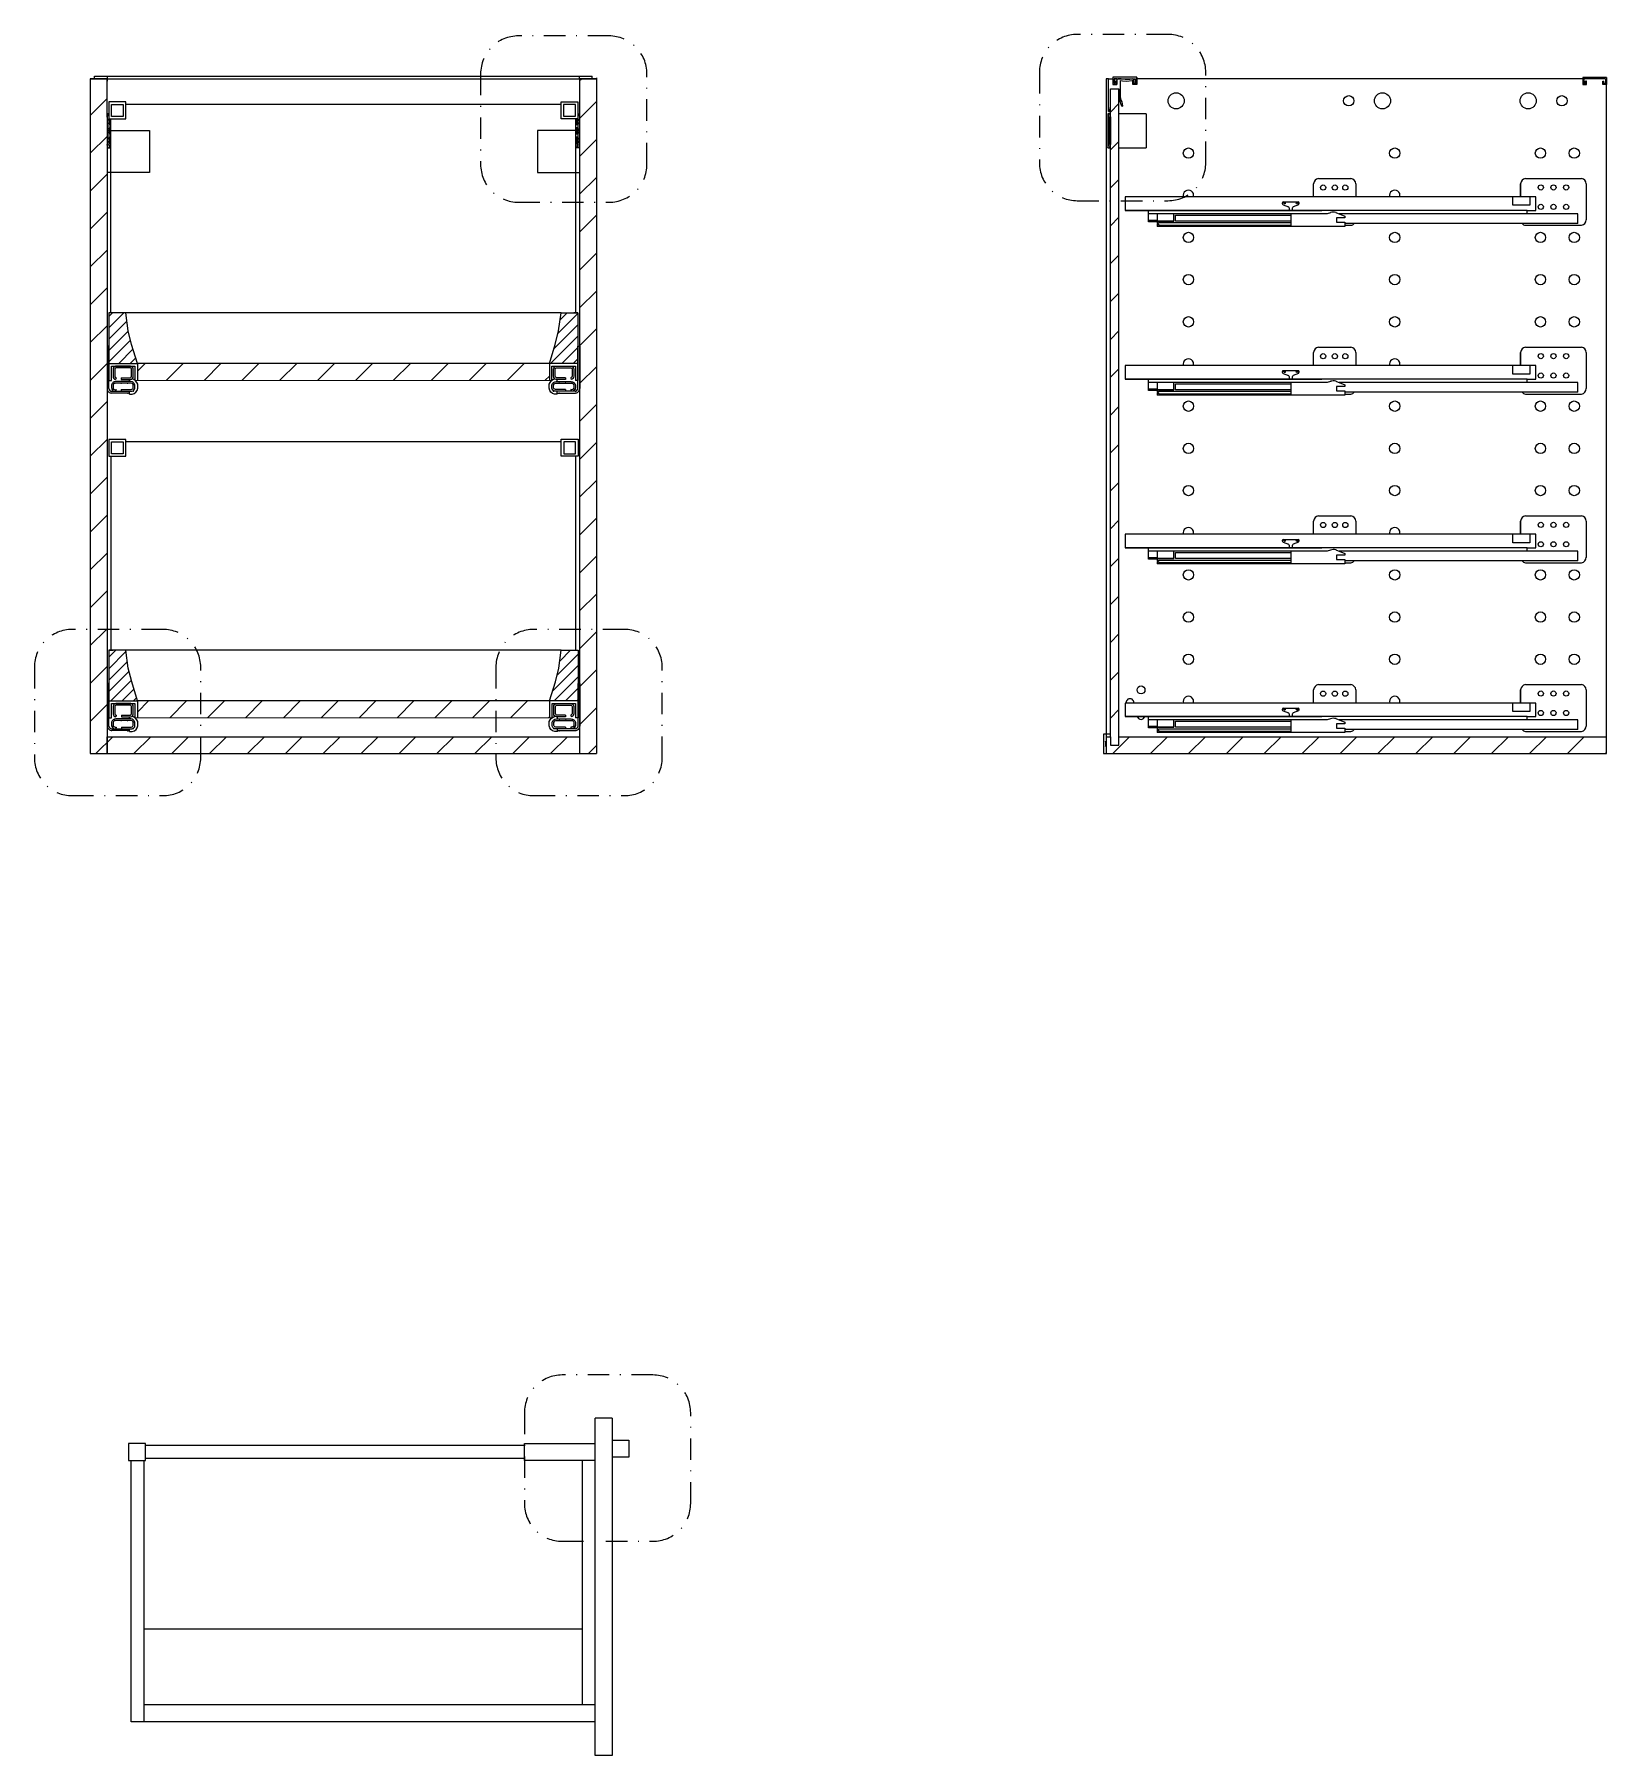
# Model space of a CAD drawing. Header units: millimetres. Extents: x 725 to 2544, y 1197 to 2001.
# Drawn here: x 984.5 to 1170.8, y 1218.7 to 1422.8 of the extents above; entities that cross this region are included whole.
import ezdxf

# ---------------------------------------------------------------- set-up
doc = ezdxf.new("R2010")
doc.units = ezdxf.units.MM
doc.linetypes.add('TRATTOPUNTO', pattern=[25.4, 12.7, -6.35, 0, -6.35])
for name, color, linetype in [('A-FURN', 1, 'Continuous'), ('A-SECT-FURN', 2, 'Continuous'), ('ARREDI', 1, 'Continuous'), ('ARREDI SEZIONATI', 2, 'Continuous'), ('TRATTEGGIO', 5, 'Continuous'), ('VITI E CERNIERE', 8, 'Continuous')]:
    doc.layers.add(name, color=color, linetype=linetype)
pattern_1 = [(45, (95.822, 150.4295), (-2.245064, 2.245064), [])]

msp = doc.modelspace()

# ---------------------------------------------------------------- hatches: boundary and pattern name
at = {"layer": 'A-SECT-FURN'}
h = msp.add_hatch(dxfattribs=at)
h.set_pattern_fill('ANSI31', color=256)
h.set_pattern_definition(pattern_1)
h.paths.add_polyline_path([(1113, 1416.34), (1112, 1416.34), (1112, 1412.99), (1112, 1412.98), (1112, 1409.71), (1112, 1403.06), (1113, 1403.06)])
h = msp.add_hatch(dxfattribs=at)
h.set_pattern_fill('ANSI31', color=256)
h.set_pattern_definition(pattern_1)
h.paths.add_polyline_path([(1112, 1339.51), (1112, 1338.51), (1113, 1338.51), (1113, 1339.51), (1113, 1403.06), (1112, 1403.06)])
h = msp.add_hatch(dxfattribs=at)
h.set_pattern_fill('ANSI31', color=256)
h.paths.add_polyline_path([(1045.51, 1383.76), (996.69, 1383.76), (996.69, 1381.76), (1045.51, 1381.78)])
h.paths.add_polyline_path([(1039.17, 1343.76), (1004.19, 1343.76), (1004.19, 1341.76), (1039.17, 1341.78)])
h.paths.add_polyline_path([(1004.19, 1343.76), (996.7, 1343.76), (996.7, 1341.76), (1004.19, 1341.76)])
h.paths.add_polyline_path([(1045.53, 1343.76), (1039.17, 1343.76), (1039.17, 1341.78), (1045.53, 1341.78)])
h = msp.add_hatch(dxfattribs=at)
h.set_pattern_fill('ANSI31', color=256)
h.set_pattern_definition(pattern_1)
h.paths.add_polyline_path([(1170.8, 1339.51), (1113, 1339.51), (1113, 1338.51), (1112, 1338.51), (1112, 1339.51), (1111.5, 1339.51), (1111.5, 1337.51), (1170.8, 1337.51)])
at = {"layer": 'ARREDI SEZIONATI'}
h = msp.add_hatch(dxfattribs=at)
h.set_pattern_fill('ANSI31', color=256)
h.paths.add_polyline_path([(993.1, 1409.71), (993.1, 1409.71), (993.1, 1410), (993.1, 1412.98), (993.1, 1417.51), (991.1, 1417.51), (991.1, 1352.24), (993.1, 1352.24)])
h = msp.add_hatch(dxfattribs=at)
h.set_pattern_fill('ANSI31', color=256)
h.paths.add_polyline_path([(1051.1, 1417.51), (1049.1, 1417.51), (1049.1, 1412.98), (1049.1, 1402.88), (1051.1, 1402.88)])
h.paths.add_polyline_path([(1051.1, 1402.88), (1049.1, 1402.88), (1049.1, 1345.83), (1049.11, 1345.83), (1049.11, 1340.78), (1049.1, 1337.51), (1051.1, 1337.51)])
h = msp.add_hatch(dxfattribs=at)
h.set_pattern_fill('ANSI31', color=256)
h.paths.add_polyline_path([(993.1, 1352.24), (991.1, 1352.24), (991.1, 1337.51), (993.1, 1337.51)])
h.paths.add_polyline_path([(1049.1, 1339.51), (1004.19, 1339.51), (1004.19, 1337.51), (1049.1, 1337.51)])
h.paths.add_polyline_path([(1004.19, 1339.51), (993.1, 1339.51), (993.1, 1337.51), (1004.19, 1337.51)])
at = {"layer": 'VITI E CERNIERE'}
h = msp.add_hatch(dxfattribs=at)
h.set_pattern_fill('ANSI31', color=256, scale=0.3)
h.paths.add_polyline_path([(995.99, 1386.02), (995.59, 1387.63), (995.3, 1389.76), (995.3, 1389.76), (993.3, 1389.76), (993.3, 1383.76), (996.69, 1383.76)])
h.paths.add_polyline_path([(1048.9, 1389.76), (1048.4, 1389.76), (1046.9, 1389.76), (1046.61, 1387.63), (1046.21, 1386.02), (1045.51, 1383.76), (1048.9, 1383.76)])
h.paths.add_polyline_path([(996.01, 1346.02), (995.6, 1347.63), (995.31, 1349.76), (993.31, 1349.76), (993.31, 1343.76), (996.7, 1343.76)])
h.paths.add_polyline_path([(1048.91, 1349.76), (1046.91, 1349.76), (1046.62, 1347.63), (1046.22, 1346.02), (1045.53, 1343.76), (1048.91, 1343.76)])

# ---------------------------------------------------------------- linework, layer by layer
at = {"layer": 'A-FURN'}
for p, q in [((1111.79, 1417.51), (1111.5, 1417.51)), ((1111.5, 1417.51), (1111.5, 1409.81)), ((1167.98, 1417.51), (1115.12, 1417.51)), ((1170.8, 1337.51), (1170.8, 1416.84)), ((1111.5, 1409.81), (1111.5, 1339.81)), ((1046.9, 1389.76), (995.3, 1389.76)), ((1046.91, 1349.76), (995.31, 1349.76))]:
    msp.add_line(p, q, dxfattribs=at)
for centre, radius in [((1119.79, 1414.9), 0.955), ((1119.79, 1414.9), 0.955), ((1140.24, 1414.9), 0.614), ((1140.24, 1414.9), 0.614), ((1144.24, 1414.9), 0.955), ((1144.24, 1414.9), 0.955), ((1161.51, 1414.9), 0.955), ((1161.51, 1414.9), 0.955), ((1165.51, 1414.9), 0.614), ((1165.51, 1414.9), 0.614), ((1121.25, 1408.7), 0.614), ((1145.7, 1408.7), 0.614), ((1162.97, 1408.7), 0.614), ((1166.97, 1408.7), 0.614), ((1121.25, 1398.7), 0.614), ((1145.7, 1398.7), 0.614), ((1162.97, 1398.7), 0.614), ((1166.97, 1398.7), 0.614), ((1121.25, 1393.7), 0.614), ((1145.7, 1393.7), 0.614), ((1162.97, 1393.7), 0.614), ((1162.97, 1393.7), 0.614), ((1166.97, 1393.7), 0.614), ((1166.97, 1393.7), 0.614), ((1121.25, 1388.7), 0.614), ((1145.7, 1388.7), 0.614), ((1162.97, 1388.7), 0.614), ((1162.97, 1388.7), 0.614), ((1166.97, 1388.7), 0.614), ((1166.97, 1388.7), 0.614), ((1121.25, 1378.7), 0.614), ((1145.7, 1378.7), 0.614), ((1162.97, 1378.7), 0.614), ((1166.97, 1378.7), 0.614), ((1121.25, 1373.7), 0.614), ((1145.7, 1373.7), 0.614), ((1162.97, 1373.7), 0.614), ((1162.97, 1373.7), 0.614), ((1166.97, 1373.7), 0.614), ((1166.97, 1373.7), 0.614), ((1121.25, 1368.7), 0.614), ((1121.25, 1368.7), 0.614), ((1145.7, 1368.7), 0.614), ((1145.7, 1368.7), 0.614), ((1162.97, 1368.7), 0.614), ((1162.97, 1368.7), 0.614), ((1166.97, 1368.7), 0.614), ((1166.97, 1368.7), 0.614), ((1121.25, 1358.7), 0.614), ((1145.7, 1358.7), 0.614), ((1162.97, 1358.7), 0.614), ((1162.97, 1358.7), 0.614), ((1166.97, 1358.7), 0.614), ((1166.97, 1358.7), 0.614), ((1121.25, 1353.7), 0.614), ((1145.7, 1353.7), 0.614), ((1162.97, 1353.7), 0.614), ((1162.97, 1353.7), 0.614), ((1166.97, 1353.7), 0.614), ((1166.97, 1353.7), 0.614), ((1121.25, 1348.7), 0.614), ((1145.7, 1348.7), 0.614), ((1162.97, 1348.7), 0.614), ((1162.97, 1348.7), 0.614), ((1166.97, 1348.7), 0.614), ((1166.97, 1348.7), 0.614), ((1115.63, 1345.06), 0.469)]:
    msp.add_circle(centre, radius, dxfattribs=at)
for centre, radius, start, end in [((1121.25, 1403.7), 0.614, 342.6442, 197.3558), ((1145.7, 1403.7), 0.614, 342.6442, 197.3558), ((1121.25, 1383.7), 0.614, 342.6442, 197.3558), ((1145.7, 1383.7), 0.614, 342.6442, 197.3558), ((1121.25, 1363.7), 0.614, 342.6442, 197.3558), ((1145.7, 1363.7), 0.614, 342.6442, 197.3558), ((1114.32, 1343.55), 0.469, 355.6183, 184.3817), ((1121.25, 1343.7), 0.614, 342.6442, 197.3558), ((1145.7, 1343.7), 0.614, 342.6442, 197.3558), ((1115.63, 1342.04), 0.469, 195.4149, 344.5851)]:
    msp.add_arc(centre, radius, start, end, dxfattribs=at)
at = {"layer": 'A-SECT-FURN'}
for p, q in [((1112, 1339.51), (1112, 1416.34)), ((1113, 1339.51), (1113, 1416.34)), ((1111.5, 1339.51), (1112, 1339.51)), ((1112, 1339.51), (1112, 1338.51)), ((1112, 1338.51), (1113, 1338.51)), ((1113, 1339.51), (1170.8, 1339.51)), ((1113, 1338.51), (1113, 1339.51)), ((1111.5, 1337.51), (1169.5, 1337.51)), ((1111.5, 1337.51), (1170.8, 1337.51))]:
    msp.add_line(p, q, dxfattribs=at)
at = {"layer": 'ARREDI'}
for p, q in [((991.1, 1417.51), (993.1, 1417.51)), ((993.1, 1417.51), (1049.1, 1417.51)), ((1051.1, 1417.51), (1049.1, 1417.51)), ((995.31, 1414.51), (1046.9, 1414.51)), ((995.31, 1374.51), (1046.91, 1374.51)), ((1052.94, 1258.73), (1050.94, 1258.73)), ((1050.94, 1238.73), (1050.94, 1258.73)), ((1052.94, 1258.73), (1050.94, 1258.73)), ((1052.94, 1258.73), (1052.94, 1238.73)), ((997.64, 1255.73), (995.64, 1255.73)), ((995.64, 1255.73), (995.64, 1253.73)), ((995.64, 1255.73), (995.64, 1253.73)), ((997.64, 1253.73), (997.64, 1255.73)), ((1042.55, 1255.48), (997.64, 1255.48)), ((1042.55, 1253.73), (1042.55, 1255.73)), ((1042.55, 1255.73), (1050.94, 1255.73)), ((1052.94, 1256.11), (1054.94, 1256.11)), ((1054.94, 1256.11), (1054.94, 1254.11)), ((995.64, 1253.73), (997.44, 1253.73)), ((995.94, 1222.73), (995.94, 1253.73)), ((997.44, 1253.73), (997.64, 1253.73)), ((997.44, 1253.73), (997.44, 1222.73)), ((997.64, 1253.98), (1042.55, 1253.98)), ((1050.94, 1253.73), (1042.55, 1253.73)), ((1049.44, 1224.73), (1049.44, 1253.73)), ((1050.94, 1239.03), (1050.94, 1253.43)), ((1054.94, 1254.11), (1052.94, 1254.11)), ((1050.94, 1218.73), (1050.94, 1238.73)), ((1052.94, 1238.73), (1052.94, 1218.73)), ((1049.44, 1233.73), (997.44, 1233.73)), ((1050.94, 1219.03), (1050.94, 1233.43)), ((1050.94, 1224.73), (997.44, 1224.73)), ((1050.94, 1222.73), (995.94, 1222.73)), ((1052.94, 1218.73), (1050.94, 1218.73)), ((1052.94, 1218.73), (1050.94, 1218.73)), ((1052.94, 1218.73), (1050.94, 1218.73))]:
    msp.add_line(p, q, dxfattribs=at)
at = {"layer": 'ARREDI SEZIONATI'}
for p, q in [((991.1, 1417.51), (991.1, 1337.51)), ((993.1, 1412.98), (993.1, 1417.51)), ((993.1, 1417.51), (993.1, 1417.21)), ((993.1, 1416.84), (993.1, 1417.51)), ((993.1, 1412.98), (993.1, 1417.51)), ((1049.1, 1417.51), (1049.1, 1412.98)), ((1051.1, 1417.51), (1051.1, 1337.51)), ((993.1, 1412.98), (993.1, 1337.51)), ((993.55, 1389.76), (993.55, 1412.76)), ((1048.65, 1389.76), (1048.65, 1412.77)), ((1049.1, 1412.98), (1049.1, 1337.51)), ((1045.51, 1383.76), (996.69, 1383.76)), ((996.39, 1381.76), (1045.81, 1381.78)), ((993.56, 1349.76), (993.56, 1372.76)), ((1048.66, 1349.76), (1048.66, 1372.77)), ((1045.53, 1343.76), (996.7, 1343.76)), ((996.4, 1341.76), (1045.83, 1341.78)), ((993.1, 1337.51), (993.1, 1339.51)), ((993.1, 1339.51), (1049.1, 1339.51)), ((991.1, 1337.51), (1051.1, 1337.51))]:
    msp.add_line(p, q, dxfattribs=at)
at = {"layer": 'TRATTEGGIO', "linetype": 'TRATTOPUNTO', "ltscale": 0.2}
for points in [[(1041.84, 1402.88), (1052.59, 1402.88, 0.414214), (1057.07, 1407.36), (1057.07, 1418.11, 0.414214), (1052.59, 1422.59), (1041.84, 1422.59, 0.414214), (1037.36, 1418.11), (1037.36, 1407.36, 0.414214)], [(1108.07, 1403.06), (1118.82, 1403.06, 0.414214), (1123.3, 1407.54), (1123.3, 1418.29, 0.414214), (1118.82, 1422.77), (1108.07, 1422.77, 0.414214), (1103.59, 1418.29), (1103.59, 1407.54, 0.414214)], [(988.96, 1332.53), (999.71, 1332.53, 0.414214), (1004.19, 1337.01), (1004.19, 1347.76, 0.414214), (999.71, 1352.24), (988.96, 1352.24, 0.414214), (984.48, 1347.76), (984.48, 1337.01, 0.414214)], [(1043.65, 1332.53), (1054.4, 1332.53, 0.414214), (1058.88, 1337.01), (1058.88, 1347.76, 0.414214), (1054.4, 1352.24), (1043.65, 1352.24, 0.414214), (1039.17, 1347.76), (1039.17, 1337.01, 0.414214)], [(1047.03, 1244.14), (1057.78, 1244.14, 0.414214), (1062.26, 1248.62), (1062.26, 1259.37, 0.414214), (1057.78, 1263.85), (1047.03, 1263.85, 0.414214), (1042.55, 1259.37), (1042.55, 1248.62, 0.414214)]]:
    msp.add_lwpolyline(points, format="xyb", close=True, dxfattribs=at)
at = {"layer": 'VITI E CERNIERE'}
for p, q in [((993.1, 1417.51), (991.1, 1417.51)), ((991.6, 1417.81), (1050.6, 1417.81)), ((991.6, 1417.51), (991.6, 1417.81)), ((993.1, 1417.81), (993.1, 1417.51)), ((1049.1, 1417.51), (1049.1, 1417.81)), ((1049.1, 1417.51), (1051.1, 1417.51)), ((1049.1, 1417.51), (1051.1, 1417.51)), ((1050.6, 1417.51), (1050.6, 1417.81)), ((1051.1, 1417.61), (1051.1, 1417.51)), ((1111.79, 1413.62), (1111.79, 1417.51)), ((1111.79, 1417.51), (1112.3, 1417.51)), ((1112, 1414.23), (1112, 1416.34)), ((1112, 1416.34), (1113, 1416.34)), ((1112.3, 1417.71), (1112.3, 1416.84)), ((1112.3, 1417.71), (1112.3, 1416.84)), ((1115.12, 1417.71), (1112.3, 1417.71)), ((1112.3, 1417.65), (1112.3, 1416.84)), ((1112.3, 1416.84), (1112.75, 1416.84)), ((1112.3, 1416.84), (1112.75, 1416.84)), ((1112.3, 1416.84), (1112.75, 1416.84)), ((1112.43, 1417.51), (1114.99, 1417.51)), ((1112.75, 1417.51), (1112.43, 1417.51)), ((1112.43, 1417.51), (1112.43, 1416.97)), ((1112.43, 1416.97), (1112.61, 1416.97)), ((1112.61, 1416.97), (1112.61, 1417.21)), ((1112.75, 1417.21), (1112.61, 1417.21)), ((1112.88, 1417.51), (1112.75, 1417.39)), ((1112.75, 1417.39), (1112.75, 1416.84)), ((1112.75, 1416.84), (1112.75, 1417.21)), ((1112.75, 1416.84), (1112.75, 1417.21)), ((1113.28, 1417.51), (1112.88, 1417.51)), ((1113, 1416.34), (1113, 1416.04)), ((1113, 1416.04), (1113.01, 1415.44)), ((1113.32, 1417.46), (1113.16, 1417.51)), ((1113.21, 1415.97), (1113.21, 1417.29)), ((1113.21, 1417.29), (1113.44, 1417.25)), ((1113.74, 1417.43), (1113.32, 1417.46)), ((1113.44, 1417.25), (1113.88, 1417.23)), ((1114.1, 1417.41), (1113.74, 1417.43)), ((1113.88, 1417.23), (1114.63, 1417.32)), ((1114.3, 1417.44), (1114.1, 1417.41)), ((1114.67, 1417.51), (1114.3, 1417.44)), ((1114.63, 1417.32), (1114.83, 1417.4)), ((1114.99, 1417.48), (1114.67, 1417.51)), ((1114.67, 1417.51), (1114.99, 1417.51)), ((1114.67, 1416.84), (1114.67, 1417.21)), ((1114.67, 1417.21), (1114.81, 1417.21)), ((1115.12, 1416.84), (1114.67, 1416.84)), ((1114.81, 1416.97), (1114.81, 1417.21)), ((1114.99, 1416.97), (1114.81, 1416.97)), ((1114.83, 1417.4), (1114.99, 1417.48)), ((1114.99, 1417.51), (1114.99, 1416.97)), ((1115.12, 1417.51), (1115.12, 1417.71)), ((1115.12, 1417.65), (1115.12, 1416.84)), ((1170.8, 1417.65), (1167.98, 1417.65)), ((1168.43, 1417.65), (1167.98, 1417.65)), ((1167.98, 1417.65), (1167.98, 1416.84)), ((1167.98, 1416.84), (1168.43, 1416.84)), ((1170.67, 1417.51), (1168.11, 1417.51)), ((1168.11, 1417.51), (1168.11, 1416.97)), ((1168.11, 1416.97), (1168.29, 1416.97)), ((1168.29, 1416.97), (1168.29, 1417.21)), ((1168.43, 1417.21), (1168.29, 1417.21)), ((1168.43, 1416.84), (1168.43, 1417.21)), ((1170.35, 1416.84), (1170.35, 1417.21)), ((1170.35, 1417.21), (1170.49, 1417.21)), ((1170.8, 1416.84), (1170.35, 1416.84)), ((1170.49, 1416.97), (1170.49, 1417.21)), ((1170.67, 1416.97), (1170.49, 1416.97)), ((1170.67, 1417.51), (1170.67, 1416.97)), ((1170.8, 1417.65), (1170.8, 1416.84)), ((1111.88, 1413.62), (1112, 1414.23)), ((1113.01, 1415.44), (1113.1, 1414.85)), ((1113.1, 1414.85), (1113.28, 1414.4)), ((1113.21, 1415.38), (1113.21, 1415.97)), ((1113.27, 1414.99), (1113.21, 1415.38)), ((1113.39, 1414.79), (1113.27, 1414.99)), ((1113.28, 1414.4), (1113.39, 1414.21)), ((1113.47, 1414.31), (1113.39, 1414.79)), ((1113.39, 1414.21), (1113.47, 1414.31)), ((993.3, 1413.34), (993.1, 1413.34)), ((993.2, 1413.34), (993.1, 1412.98)), ((993.1, 1413.34), (993.1, 1413.34)), ((993.1, 1412.98), (993.1, 1412.69)), ((993.3, 1412.69), (993.1, 1412.69)), ((993.3, 1412.62), (993.1, 1412.62)), ((993.1, 1412.27), (993.3, 1412.27)), ((993.3, 1412.21), (993.1, 1412.21)), ((993.1, 1412.21), (993.1, 1411.58)), ((993.3, 1412.98), (993.3, 1409.71)), ((993.3, 1412.98), (993.3, 1412.98)), ((993.3, 1412.9), (993.3, 1412.9)), ((993.36, 1412.74), (993.3, 1412.72)), ((993.36, 1412.74), (993.3, 1412.72)), ((993.3, 1412.72), (993.3, 1412.18)), ((993.3, 1412.72), (993.3, 1412.18)), ((993.3, 1412.18), (993.36, 1412.16)), ((993.3, 1412.18), (993.36, 1412.16)), ((993.36, 1412.1), (993.36, 1412.76)), ((993.5, 1412.1), (993.36, 1412.1)), ((993.5, 1412.76), (993.5, 1412.1)), ((993.55, 1412.69), (993.5, 1412.69)), ((993.55, 1412.45), (993.5, 1412.45)), ((1048.65, 1412.69), (1048.69, 1412.69)), ((1048.65, 1412.45), (1048.69, 1412.45)), ((1048.69, 1412.76), (1048.69, 1412.1)), ((1048.69, 1412.1), (1048.83, 1412.1)), ((1048.83, 1412.1), (1048.83, 1412.76)), ((1048.83, 1412.74), (1048.9, 1412.72)), ((1048.83, 1412.74), (1048.9, 1412.72)), ((1048.9, 1412.18), (1048.83, 1412.16)), ((1048.9, 1412.18), (1048.83, 1412.16)), ((1048.9, 1413.34), (1049.1, 1413.34)), ((1048.9, 1412.98), (1048.9, 1409.71)), ((1048.9, 1412.98), (1048.9, 1412.98)), ((1048.9, 1412.9), (1048.9, 1412.9)), ((1048.9, 1412.72), (1048.9, 1412.18)), ((1048.9, 1412.72), (1048.9, 1412.18)), ((1048.9, 1412.69), (1049.1, 1412.69)), ((1048.9, 1412.62), (1049.1, 1412.62)), ((1049.1, 1412.27), (1048.9, 1412.27)), ((1048.9, 1412.21), (1049.1, 1412.21)), ((1049, 1413.34), (1049.1, 1412.98)), ((1049.1, 1413.34), (1049.1, 1413.34)), ((1049.1, 1412.98), (1049.1, 1412.69)), ((1049.1, 1412.21), (1049.1, 1411.58)), ((1112, 1413.34), (1111.71, 1413.34)), ((1111.71, 1413.34), (1111.8, 1412.98)), ((1111.71, 1413.34), (1111.71, 1409.34)), ((1111.79, 1413.62), (1111.88, 1413.62)), ((1111.8, 1412.98), (1111.8, 1409.71)), ((1111.91, 1413.34), (1112, 1412.98)), ((1112, 1412.98), (1112, 1409.71)), ((1112, 1412.98), (1112, 1409.71)), ((1116.25, 1413.34), (1113, 1413.34)), ((1116.25, 1413.34), (1116.25, 1409.34)), ((993.3, 1411.58), (993.1, 1411.58)), ((993.3, 1411.52), (993.1, 1411.52)), ((993.1, 1411.39), (997.3, 1411.39)), ((993.1, 1411.39), (998.1, 1411.39)), ((993.1, 1411.17), (993.3, 1411.17)), ((993.3, 1411.11), (993.1, 1411.11)), ((993.1, 1411.11), (993.1, 1410.48)), ((993.3, 1410.48), (993.1, 1410.48)), ((993.3, 1410.41), (993.1, 1410.41)), ((993.1, 1410.06), (993.3, 1410.06)), ((993.1, 1410), (993.1, 1409.71)), ((993.3, 1410), (993.1, 1410)), ((993.36, 1411.63), (993.3, 1411.62)), ((993.36, 1411.63), (993.3, 1411.62)), ((993.3, 1411.62), (993.3, 1411.07)), ((993.3, 1411.62), (993.3, 1411.07)), ((993.3, 1411.07), (993.36, 1411.06)), ((993.3, 1411.07), (993.36, 1411.06)), ((993.36, 1410.53), (993.3, 1410.51)), ((993.36, 1410.53), (993.3, 1410.51)), ((993.3, 1410.51), (993.3, 1409.97)), ((993.3, 1410.51), (993.3, 1409.97)), ((993.3, 1409.97), (993.36, 1409.95)), ((993.3, 1409.97), (993.36, 1409.95)), ((993.36, 1411.69), (993.5, 1411.69)), ((993.36, 1411), (993.36, 1411.69)), ((993.5, 1411), (993.36, 1411)), ((993.36, 1410.59), (993.5, 1410.58)), ((993.36, 1409.89), (993.36, 1410.59)), ((993.5, 1411.69), (993.5, 1411)), ((993.5, 1410.58), (993.5, 1409.9)), ((993.55, 1410.24), (993.5, 1410.24)), ((993.55, 1410), (993.5, 1410)), ((998.1, 1411.39), (998.1, 1406.39)), ((1049.1, 1411.39), (1044.1, 1411.39)), ((1044.1, 1411.39), (1044.1, 1406.39)), ((1049.1, 1411.39), (1044.9, 1411.39)), ((1048.65, 1410.24), (1048.69, 1410.24)), ((1048.65, 1410), (1048.69, 1410)), ((1048.83, 1411.69), (1048.69, 1411.69)), ((1048.69, 1411.69), (1048.69, 1411)), ((1048.69, 1411), (1048.83, 1411)), ((1048.83, 1410.59), (1048.69, 1410.58)), ((1048.69, 1410.58), (1048.69, 1409.9)), ((1048.83, 1411), (1048.83, 1411.69)), ((1048.83, 1411.63), (1048.9, 1411.62)), ((1048.83, 1411.63), (1048.9, 1411.62)), ((1048.9, 1411.07), (1048.83, 1411.06)), ((1048.9, 1411.07), (1048.83, 1411.06)), ((1048.83, 1409.89), (1048.83, 1410.59)), ((1048.83, 1410.53), (1048.9, 1410.51)), ((1048.83, 1410.53), (1048.9, 1410.51)), ((1048.9, 1409.97), (1048.83, 1409.95)), ((1048.9, 1409.97), (1048.83, 1409.95)), ((1048.9, 1411.62), (1048.9, 1411.07)), ((1048.9, 1411.62), (1048.9, 1411.07)), ((1048.9, 1411.58), (1049.1, 1411.58)), ((1048.9, 1411.52), (1049.1, 1411.52)), ((1049.1, 1411.17), (1048.9, 1411.17)), ((1048.9, 1411.11), (1049.1, 1411.11)), ((1048.9, 1410.51), (1048.9, 1409.97)), ((1048.9, 1410.51), (1048.9, 1409.97)), ((1048.9, 1410.48), (1049.1, 1410.48)), ((1048.9, 1410.41), (1049.1, 1410.41)), ((1049.1, 1410.06), (1048.9, 1410.06)), ((1048.9, 1410), (1049.1, 1410)), ((1049.1, 1411.11), (1049.1, 1410.48)), ((1049.1, 1410), (1049.1, 1409.71)), ((993.2, 1409.34), (993.1, 1409.71)), ((993.1, 1409.34), (993.55, 1409.34)), ((993.1, 1409.34), (993.1, 1409.34)), ((993.55, 1409.79), (993.3, 1409.79)), ((993.4, 1409.34), (993.3, 1409.71)), ((993.55, 1409.57), (993.34, 1409.57)), ((993.5, 1409.9), (993.36, 1409.89)), ((1048.65, 1409.79), (1048.9, 1409.79)), ((1048.65, 1409.57), (1048.86, 1409.57)), ((1049.1, 1409.34), (1048.65, 1409.34)), ((1048.69, 1409.9), (1048.83, 1409.89)), ((1048.8, 1409.34), (1048.9, 1409.71)), ((1049, 1409.34), (1049.1, 1409.71)), ((1049.1, 1409.34), (1049.1, 1409.34)), ((1111.71, 1409.34), (1111.8, 1409.71)), ((1111.71, 1409.34), (1112, 1409.34)), ((1111.91, 1409.34), (1112, 1409.71)), ((1113, 1409.34), (1116.25, 1409.34)), ((998.1, 1406.39), (993.1, 1406.39)), ((1044.1, 1406.39), (1049.1, 1406.39)), ((1136.08, 1403.51), (1136.08, 1405.07)), ((1136.65, 1405.71), (1140.51, 1405.71)), ((1141.08, 1405.07), (1141.08, 1403.51)), ((1160.62, 1403.51), (1160.62, 1405.07)), ((1160.62, 1405.07), (1160.62, 1403.51)), ((1161.19, 1405.71), (1167.83, 1405.71)), ((1168.4, 1405.07), (1168.4, 1400.78)), ((1162.4, 1403.51), (1113.76, 1403.51)), ((1113.76, 1403.51), (1113.76, 1401.91)), ((1161.4, 1401.91), (1113.76, 1401.91)), ((1113.76, 1401.91), (1116.73, 1401.91)), ((1114.34, 1401.91), (1137.06, 1401.91)), ((1116.53, 1400.55), (1116.53, 1401.91)), ((1132.38, 1402.72), (1132.38, 1402.8)), ((1132.47, 1402.58), (1133.1, 1402.34)), ((1132.48, 1402.91), (1134.27, 1402.91)), ((1133.18, 1402.23), (1133.18, 1401.91)), ((1133.58, 1401.91), (1133.58, 1402.23)), ((1134.28, 1402.58), (1133.65, 1402.34)), ((1134.38, 1402.72), (1134.38, 1402.8)), ((1159.7, 1402.51), (1159.7, 1403.51)), ((1161.7, 1402.51), (1159.7, 1402.51)), ((1161.4, 1401.51), (1161.4, 1401.91)), ((1161.4, 1401.91), (1162.4, 1401.91)), ((1161.7, 1403.51), (1161.7, 1402.51)), ((1162.4, 1401.91), (1162.4, 1403.51)), ((1137.68, 1401.51), (1116.53, 1401.51)), ((1116.53, 1400.75), (1117.53, 1400.75)), ((1117.53, 1400.55), (1116.53, 1400.55)), ((1117.53, 1401.51), (1117.53, 1400.35)), ((1117.53, 1400.63), (1119.53, 1400.63)), ((1119.53, 1400.63), (1117.53, 1400.63)), ((1117.53, 1400.35), (1117.7, 1400.35)), ((1117.53, 1400.28), (1117.53, 1400)), ((1117.53, 1400.28), (1117.7, 1400.28)), ((1139.78, 1400), (1117.53, 1400)), ((1117.7, 1400.46), (1133.38, 1400.46)), ((1117.7, 1400.35), (1117.7, 1400.46)), ((1117.7, 1400.28), (1117.7, 1400.17)), ((1117.7, 1400.17), (1133.38, 1400.17)), ((1119.53, 1400.63), (1119.53, 1401.51)), ((1119.7, 1400.63), (1119.7, 1401.34)), ((1119.7, 1401.34), (1133.38, 1401.34)), ((1133.38, 1400.63), (1119.7, 1400.63)), ((1133.38, 1401.51), (1133.38, 1400.63)), ((1133.38, 1400.63), (1133.38, 1400)), ((1138.07, 1401.64), (1137.68, 1401.51)), ((1138.73, 1401.66), (1139.78, 1401.24)), ((1139.78, 1401.04), (1138.78, 1401.04)), ((1138.78, 1401.04), (1138.78, 1400.51)), ((1138.78, 1400.51), (1139.78, 1400.51)), ((1167.4, 1401.51), (1139.11, 1401.51)), ((1139.78, 1401.24), (1139.78, 1401.04)), ((1139.78, 1400.51), (1139.78, 1400)), ((1167.4, 1400.36), (1139.78, 1400.36)), ((1139.78, 1400.14), (1140.51, 1400.14)), ((1161.19, 1400.14), (1167.83, 1400.14)), ((1167.4, 1400.36), (1167.4, 1401.51)), ((993.3, 1389.76), (993.3, 1381.76)), ((995.3, 1389.76), (993.3, 1389.76)), ((995.59, 1387.63), (995.3, 1389.76)), ((1046.61, 1387.63), (1046.9, 1389.76)), ((1046.9, 1389.76), (1048.9, 1389.76)), ((1048.9, 1389.76), (1048.4, 1389.76)), ((1048.9, 1389.76), (1048.9, 1381.76)), ((995.99, 1386.02), (995.59, 1387.63)), ((1046.21, 1386.02), (1046.61, 1387.63)), ((993.1, 1385.83), (993.1, 1380.78)), ((993.3, 1385.83), (993.1, 1385.83)), ((993.1, 1385.83), (993.1, 1380.78)), ((993.3, 1380.78), (993.3, 1385.83)), ((996.69, 1383.76), (995.99, 1386.02)), ((1045.51, 1383.76), (1046.21, 1386.02)), ((1048.9, 1380.78), (1048.9, 1385.83)), ((1048.9, 1385.83), (1049.1, 1385.83)), ((1049.1, 1385.83), (1049.1, 1380.78)), ((1049.11, 1385.83), (1049.11, 1380.78)), ((1136.65, 1385.71), (1140.51, 1385.71)), ((1161.19, 1385.71), (1167.83, 1385.71)), ((993.3, 1383.76), (996.69, 1383.76)), ((993.3, 1383.63), (993.3, 1383.63)), ((993.6, 1381.76), (993.6, 1383.46)), ((993.6, 1383.46), (996.39, 1383.46)), ((996.39, 1383.46), (996.39, 1381.76)), ((996.69, 1383.76), (996.69, 1381.76)), ((1045.51, 1383.76), (1045.51, 1381.78)), ((1048.9, 1383.76), (1045.51, 1383.76)), ((1045.81, 1381.78), (1045.81, 1383.46)), ((1045.81, 1383.46), (1048.6, 1383.46)), ((1048.6, 1383.46), (1048.6, 1381.76)), ((1048.9, 1381.76), (1048.9, 1383.76)), ((1048.9, 1383.63), (1048.9, 1383.63)), ((1162.4, 1383.51), (1113.76, 1383.51)), ((1113.76, 1383.51), (1113.76, 1381.91)), ((1136.08, 1383.51), (1136.08, 1385.07)), ((1141.08, 1385.07), (1141.08, 1383.51)), ((1159.7, 1382.51), (1159.7, 1383.51)), ((1160.62, 1383.51), (1160.62, 1385.07)), ((1160.62, 1385.07), (1160.62, 1383.51)), ((1161.7, 1383.51), (1161.7, 1382.51)), ((1162.4, 1381.91), (1162.4, 1383.51)), ((1168.4, 1385.07), (1168.4, 1380.78)), ((993.3, 1381.76), (993.6, 1381.76)), ((993.3, 1381.76), (993.6, 1381.76)), ((994.16, 1382.06), (994.11, 1381.86)), ((994.78, 1382.06), (994.78, 1381.86)), ((995.75, 1381.63), (995.75, 1381.86)), ((1046.45, 1381.63), (1046.45, 1381.86)), ((1047.42, 1382.06), (1047.42, 1381.86)), ((1048.04, 1382.06), (1048.09, 1381.86)), ((1048.9, 1381.76), (1048.6, 1381.76)), ((1048.9, 1381.76), (1048.6, 1381.76)), ((1161.4, 1381.91), (1113.76, 1381.91)), ((1113.76, 1381.91), (1116.73, 1381.91)), ((1114.34, 1381.91), (1137.06, 1381.91)), ((1116.53, 1380.55), (1116.53, 1381.91)), ((1137.68, 1381.51), (1116.53, 1381.51)), ((1117.53, 1381.51), (1117.53, 1380.35)), ((1119.53, 1380.63), (1119.53, 1381.51)), ((1132.38, 1382.72), (1132.38, 1382.8)), ((1132.47, 1382.58), (1133.1, 1382.34)), ((1132.48, 1382.91), (1134.27, 1382.91)), ((1133.18, 1382.23), (1133.18, 1381.91)), ((1133.38, 1381.51), (1133.38, 1380.63)), ((1133.58, 1381.91), (1133.58, 1382.23)), ((1134.28, 1382.58), (1133.65, 1382.34)), ((1134.38, 1382.72), (1134.38, 1382.8)), ((1138.07, 1381.64), (1137.68, 1381.51)), ((1138.73, 1381.66), (1139.78, 1381.24)), ((1167.4, 1381.51), (1139.11, 1381.51)), ((1161.7, 1382.51), (1159.7, 1382.51)), ((1161.4, 1381.51), (1161.4, 1381.91)), ((1161.4, 1381.91), (1162.4, 1381.91)), ((1167.4, 1380.36), (1167.4, 1381.51)), ((995.75, 1380.26), (993.59, 1380.26)), ((993.65, 1380.46), (996.04, 1380.46)), ((994.16, 1380.66), (994.11, 1380.46)), ((994.78, 1380.66), (994.78, 1380.46)), ((995.75, 1380.13), (995.75, 1380.46)), ((1048.55, 1380.46), (1046.16, 1380.46)), ((1046.45, 1380.13), (1046.45, 1380.46)), ((1046.45, 1380.26), (1048.61, 1380.26)), ((1047.42, 1380.66), (1047.42, 1380.46)), ((1048.04, 1380.66), (1048.09, 1380.46)), ((1116.53, 1380.75), (1117.53, 1380.75)), ((1117.53, 1380.55), (1116.53, 1380.55)), ((1117.53, 1380.63), (1119.53, 1380.63)), ((1119.53, 1380.63), (1117.53, 1380.63)), ((1117.53, 1380.35), (1117.7, 1380.35)), ((1117.53, 1380.28), (1117.53, 1380)), ((1117.53, 1380.28), (1117.7, 1380.28)), ((1139.78, 1380), (1117.53, 1380)), ((1117.7, 1380.46), (1133.38, 1380.46)), ((1117.7, 1380.35), (1117.7, 1380.46)), ((1117.7, 1380.28), (1117.7, 1380.17)), ((1117.7, 1380.17), (1133.38, 1380.17)), ((1119.7, 1380.63), (1119.7, 1381.34)), ((1119.7, 1381.34), (1133.38, 1381.34)), ((1133.38, 1380.63), (1119.7, 1380.63)), ((1133.38, 1380.63), (1133.38, 1380)), ((1139.78, 1381.04), (1138.78, 1381.04)), ((1138.78, 1381.04), (1138.78, 1380.51)), ((1138.78, 1380.51), (1139.78, 1380.51)), ((1139.78, 1381.24), (1139.78, 1381.04)), ((1139.78, 1380.51), (1139.78, 1380)), ((1167.4, 1380.36), (1139.78, 1380.36)), ((1139.78, 1380.14), (1140.51, 1380.14)), ((1161.19, 1380.14), (1167.83, 1380.14)), ((1136.08, 1363.51), (1136.08, 1365.07)), ((1136.65, 1365.71), (1140.51, 1365.71)), ((1141.08, 1365.07), (1141.08, 1363.51)), ((1160.62, 1363.51), (1160.62, 1365.07)), ((1160.62, 1365.07), (1160.62, 1363.51)), ((1161.19, 1365.71), (1167.83, 1365.71)), ((1168.4, 1365.07), (1168.4, 1360.78)), ((1162.4, 1363.51), (1113.76, 1363.51)), ((1113.76, 1363.51), (1113.76, 1361.91)), ((1159.7, 1362.51), (1159.7, 1363.51)), ((1161.7, 1363.51), (1161.7, 1362.51)), ((1162.4, 1361.91), (1162.4, 1363.51)), ((1161.4, 1361.91), (1113.76, 1361.91)), ((1113.76, 1361.91), (1116.73, 1361.91)), ((1114.34, 1361.91), (1137.06, 1361.91)), ((1116.53, 1360.55), (1116.53, 1361.91)), ((1137.68, 1361.51), (1116.53, 1361.51)), ((1117.53, 1361.51), (1117.53, 1360.35)), ((1119.53, 1360.63), (1119.53, 1361.51)), ((1119.7, 1360.63), (1119.7, 1361.34)), ((1119.7, 1361.34), (1133.38, 1361.34)), ((1132.38, 1362.72), (1132.38, 1362.8)), ((1132.47, 1362.58), (1133.1, 1362.34)), ((1132.48, 1362.91), (1134.27, 1362.91)), ((1133.18, 1362.23), (1133.18, 1361.91)), ((1133.38, 1361.51), (1133.38, 1360.63)), ((1133.58, 1361.91), (1133.58, 1362.23)), ((1134.28, 1362.58), (1133.65, 1362.34)), ((1134.38, 1362.72), (1134.38, 1362.8)), ((1138.07, 1361.64), (1137.68, 1361.51)), ((1138.73, 1361.66), (1139.78, 1361.24)), ((1139.78, 1361.04), (1138.78, 1361.04)), ((1138.78, 1361.04), (1138.78, 1360.51)), ((1167.4, 1361.51), (1139.11, 1361.51)), ((1139.78, 1361.24), (1139.78, 1361.04)), ((1161.7, 1362.51), (1159.7, 1362.51)), ((1161.4, 1361.51), (1161.4, 1361.91)), ((1161.4, 1361.91), (1162.4, 1361.91)), ((1167.4, 1360.36), (1167.4, 1361.51)), ((1116.53, 1360.75), (1117.53, 1360.75)), ((1117.53, 1360.55), (1116.53, 1360.55)), ((1117.53, 1360.63), (1119.53, 1360.63)), ((1119.53, 1360.63), (1117.53, 1360.63)), ((1117.53, 1360.35), (1117.7, 1360.35)), ((1117.53, 1360.28), (1117.53, 1360)), ((1117.53, 1360.28), (1117.7, 1360.28)), ((1139.78, 1360), (1117.53, 1360)), ((1117.7, 1360.46), (1133.38, 1360.46)), ((1117.7, 1360.35), (1117.7, 1360.46)), ((1117.7, 1360.28), (1117.7, 1360.17)), ((1117.7, 1360.17), (1133.38, 1360.17)), ((1133.38, 1360.63), (1119.7, 1360.63)), ((1133.38, 1360.63), (1133.38, 1360)), ((1138.78, 1360.51), (1139.78, 1360.51)), ((1139.78, 1360.51), (1139.78, 1360)), ((1167.4, 1360.36), (1139.78, 1360.36)), ((1139.78, 1360.14), (1140.51, 1360.14)), ((1161.19, 1360.14), (1167.83, 1360.14)), ((1161.19, 1360.14), (1167.83, 1360.14)), ((993.31, 1349.76), (993.31, 1341.76)), ((995.31, 1349.76), (993.31, 1349.76)), ((993.31, 1349.76), (993.81, 1349.76)), ((995.6, 1347.63), (995.31, 1349.76)), ((1046.62, 1347.63), (1046.91, 1349.76)), ((1046.91, 1349.76), (1048.91, 1349.76)), ((1048.91, 1349.76), (1048.91, 1341.76)), ((996.01, 1346.02), (995.6, 1347.63)), ((1046.22, 1346.02), (1046.62, 1347.63)), ((993.11, 1345.83), (993.11, 1340.78)), ((993.31, 1345.83), (993.11, 1345.83)), ((993.31, 1340.78), (993.31, 1345.83)), ((996.7, 1343.76), (996.01, 1346.02)), ((1045.53, 1343.76), (1046.22, 1346.02)), ((1048.91, 1340.78), (1048.91, 1345.83)), ((1048.91, 1345.83), (1049.11, 1345.83)), ((1049.11, 1345.83), (1049.11, 1340.78)), ((1136.08, 1343.51), (1136.08, 1345.07)), ((1136.65, 1345.71), (1140.51, 1345.71)), ((1141.08, 1345.07), (1141.08, 1343.51)), ((1160.62, 1343.51), (1160.62, 1345.07)), ((1160.62, 1345.07), (1160.62, 1343.51)), ((1161.19, 1345.71), (1167.83, 1345.71)), ((1168.4, 1345.07), (1168.4, 1340.78)), ((993.31, 1343.76), (996.7, 1343.76)), ((993.31, 1343.63), (993.31, 1343.63)), ((993.61, 1341.76), (993.61, 1343.46)), ((993.61, 1343.46), (996.4, 1343.46)), ((996.4, 1343.46), (996.4, 1341.76)), ((996.7, 1343.76), (996.7, 1341.76)), ((1045.53, 1343.76), (1045.53, 1341.78)), ((1048.91, 1343.76), (1045.53, 1343.76)), ((1045.83, 1341.78), (1045.83, 1343.46)), ((1045.83, 1343.46), (1048.61, 1343.46)), ((1048.61, 1343.46), (1048.61, 1341.76)), ((1048.91, 1341.76), (1048.91, 1343.76)), ((1048.91, 1343.63), (1048.91, 1343.63)), ((1162.4, 1343.51), (1113.76, 1343.51)), ((1113.76, 1343.51), (1113.76, 1341.91)), ((1132.38, 1342.72), (1132.38, 1342.8)), ((1132.47, 1342.58), (1133.1, 1342.34)), ((1132.48, 1342.91), (1134.27, 1342.91)), ((1134.28, 1342.58), (1133.65, 1342.34)), ((1134.38, 1342.72), (1134.38, 1342.8)), ((1159.7, 1342.51), (1159.7, 1343.51)), ((1161.7, 1343.51), (1161.7, 1342.51)), ((1162.4, 1341.91), (1162.4, 1343.51)), ((993.31, 1341.76), (993.61, 1341.76)), ((993.31, 1341.76), (993.61, 1341.76)), ((994.17, 1342.06), (994.12, 1341.86)), ((994.17, 1340.66), (994.12, 1340.46)), ((994.8, 1342.06), (994.8, 1341.86)), ((994.8, 1340.66), (994.8, 1340.46)), ((995.76, 1341.63), (995.76, 1341.86)), ((1046.47, 1341.63), (1046.47, 1341.86)), ((1047.43, 1342.06), (1047.43, 1341.86)), ((1047.43, 1340.66), (1047.43, 1340.46)), ((1048.06, 1342.06), (1048.1, 1341.86)), ((1048.06, 1340.66), (1048.1, 1340.46)), ((1048.91, 1341.76), (1048.61, 1341.76)), ((1048.91, 1341.76), (1048.61, 1341.76)), ((1161.4, 1341.91), (1113.76, 1341.91)), ((1113.76, 1341.91), (1116.73, 1341.91)), ((1114.34, 1341.91), (1137.06, 1341.91)), ((1116.53, 1340.55), (1116.53, 1341.91)), ((1137.68, 1341.51), (1116.53, 1341.51)), ((1116.53, 1340.75), (1117.53, 1340.75)), ((1117.53, 1340.55), (1116.53, 1340.55)), ((1117.53, 1341.51), (1117.53, 1340.35)), ((1117.53, 1340.63), (1119.53, 1340.63)), ((1119.53, 1340.63), (1117.53, 1340.63)), ((1119.53, 1340.63), (1119.53, 1341.51)), ((1119.7, 1340.63), (1119.7, 1341.34)), ((1119.7, 1341.34), (1133.38, 1341.34)), ((1133.38, 1340.63), (1119.7, 1340.63)), ((1133.18, 1342.23), (1133.18, 1341.91)), ((1133.38, 1341.51), (1133.38, 1340.63)), ((1133.38, 1340.63), (1133.38, 1340)), ((1133.58, 1341.91), (1133.58, 1342.23)), ((1138.07, 1341.64), (1137.68, 1341.51)), ((1138.73, 1341.66), (1139.78, 1341.24)), ((1139.78, 1341.04), (1138.78, 1341.04)), ((1138.78, 1341.04), (1138.78, 1340.51)), ((1167.4, 1341.51), (1139.11, 1341.51)), ((1139.78, 1341.24), (1139.78, 1341.04)), ((1161.7, 1342.51), (1159.7, 1342.51)), ((1161.4, 1341.51), (1161.4, 1341.91)), ((1161.4, 1341.91), (1162.4, 1341.91)), ((1167.4, 1340.36), (1167.4, 1341.51)), ((995.76, 1340.26), (993.61, 1340.26)), ((993.67, 1340.46), (996.06, 1340.46)), ((995.76, 1340.13), (995.76, 1340.46)), ((1048.56, 1340.46), (1046.17, 1340.46)), ((1046.47, 1340.13), (1046.47, 1340.46)), ((1046.47, 1340.26), (1048.62, 1340.26)), ((1111.5, 1339.81), (1111.2, 1339.81)), ((1111.2, 1339.81), (1111.2, 1337.51)), ((1111.4, 1338.99), (1111.4, 1338.34)), ((1111.5, 1338.78), (1111.4, 1338.98)), ((1111.4, 1338.34), (1111.5, 1338.52)), ((1112, 1339.81), (1111.5, 1339.81)), ((1111.5, 1339.81), (1111.5, 1337.51)), ((1117.53, 1340.35), (1117.7, 1340.35)), ((1117.53, 1340.28), (1117.53, 1340)), ((1117.53, 1340.28), (1117.7, 1340.28)), ((1139.78, 1340), (1117.53, 1340)), ((1117.7, 1340.46), (1133.38, 1340.46)), ((1117.7, 1340.35), (1117.7, 1340.46)), ((1117.7, 1340.28), (1117.7, 1340.17)), ((1117.7, 1340.17), (1133.38, 1340.17)), ((1138.78, 1340.51), (1139.78, 1340.51)), ((1139.78, 1340.51), (1139.78, 1340)), ((1167.4, 1340.36), (1139.78, 1340.36)), ((1139.78, 1340.14), (1140.51, 1340.14)), ((1161.19, 1340.14), (1167.83, 1340.14)), ((1111.2, 1337.51), (1111.5, 1337.51)), ((1111.3, 1337.51), (1111.5, 1337.51)), ((1111.3, 1337.51), (1111.3, 1337.51))]:
    msp.add_line(p, q, dxfattribs=at)
for points in [[(993.3, 1412.76), (995.3, 1412.76), (995.3, 1414.76), (993.3, 1414.76)], [(993.31, 1412.76), (995.31, 1412.76), (995.31, 1414.76), (993.31, 1414.76)], [(993.6, 1414.46), (995, 1414.46), (995, 1413.06), (993.6, 1413.06)], [(1048.9, 1412.77), (1046.9, 1412.77), (1046.9, 1414.77), (1048.9, 1414.77)], [(1048.6, 1414.47), (1047.2, 1414.47), (1047.2, 1413.07), (1048.6, 1413.07)], [(993.31, 1372.76), (995.31, 1372.76), (995.31, 1374.76), (993.31, 1374.76)], [(993.61, 1374.46), (995.01, 1374.46), (995.01, 1373.06), (993.61, 1373.06)], [(1048.91, 1372.77), (1046.91, 1372.77), (1046.91, 1374.77), (1048.91, 1374.77)], [(1048.61, 1374.47), (1047.21, 1374.47), (1047.21, 1373.07), (1048.61, 1373.07)]]:
    msp.add_lwpolyline(points, close=True, dxfattribs=at)
for points in [[(994.78, 1381.86), (994.78, 1381.86), (995.88, 1381.86, 0.341037), (996.19, 1382.24), (996.19, 1383.08, 0.341037), (995.88, 1383.46), (994.11, 1383.46, 0.341037), (993.8, 1383.08), (993.8, 1382.24, 0.341037), (994.11, 1381.86)], [(1047.42, 1381.86), (1047.42, 1381.86), (1046.32, 1381.86, -0.341037), (1046.01, 1382.24), (1046.01, 1383.08, -0.341037), (1046.32, 1383.46), (1048.09, 1383.46, -0.341037), (1048.4, 1383.08), (1048.4, 1382.24, -0.341037), (1048.09, 1381.86)], [(994.78, 1380.46), (994.78, 1380.46), (996.04, 1380.46, 0.326316), (996.39, 1380.83), (996.39, 1381.25, 0.303885), (995.88, 1381.63), (994.11, 1381.63, 0.303885), (993.6, 1381.25), (993.6, 1380.86, 0.342616), (993.97, 1380.46)], [(994.78, 1380.66), (995.85, 1380.66, 0.281048), (996.19, 1380.83), (996.19, 1381.25, 0.332656), (995.85, 1381.43), (994.14, 1381.43, 0.332656), (993.8, 1381.25), (993.8, 1380.83, 0.414996), (994.16, 1380.66, 0.338201)], [(994.78, 1382.06), (995.85, 1382.06, 0.311697), (995.99, 1382.25), (995.99, 1383.08, 0.311697), (995.85, 1383.26), (994.14, 1383.26, 0.311697), (994, 1383.08), (994, 1382.25, 0.338201), (994.16, 1382.06, 0.338201)], [(995.75, 1380.13), (996.07, 1380.13, 0.347699), (996.72, 1380.82), (996.72, 1381.3, 0.221474), (996.05, 1381.95, 0.221474)], [(1046.45, 1380.13), (1046.13, 1380.13, -0.347699), (1045.48, 1380.82), (1045.48, 1381.31, -0.233368), (1046.15, 1381.95)], [(1047.42, 1380.46), (1047.42, 1380.46), (1046.16, 1380.46, -0.326316), (1045.81, 1380.83), (1045.81, 1381.25, -0.303885), (1046.32, 1381.63), (1048.09, 1381.63, -0.303885), (1048.6, 1381.25), (1048.6, 1380.86, -0.342616), (1048.23, 1380.46)], [(1047.42, 1380.66), (1046.35, 1380.66, -0.281048), (1046.01, 1380.83), (1046.01, 1381.25, -0.332656), (1046.35, 1381.43), (1048.06, 1381.43, -0.332656), (1048.4, 1381.25), (1048.4, 1380.83, -0.414996), (1048.04, 1380.66, -0.338201)], [(1047.42, 1382.06), (1046.35, 1382.06, -0.311697), (1046.21, 1382.25), (1046.21, 1383.08, -0.311697), (1046.35, 1383.26), (1048.06, 1383.26, -0.311697), (1048.2, 1383.08), (1048.2, 1382.25, -0.338201), (1048.04, 1382.06, -0.338201)], [(994.8, 1341.86), (994.8, 1341.86), (995.89, 1341.86, 0.341037), (996.2, 1342.24), (996.2, 1343.08, 0.341037), (995.89, 1343.46), (994.12, 1343.46, 0.341037), (993.81, 1343.08), (993.81, 1342.24, 0.341037), (994.12, 1341.86)], [(994.8, 1342.06), (995.86, 1342.06, 0.311697), (996, 1342.25), (996, 1343.08, 0.311697), (995.86, 1343.26), (994.15, 1343.26, 0.311697), (994.01, 1343.08), (994.01, 1342.25, 0.338201), (994.17, 1342.06, 0.338201)], [(1047.43, 1341.86), (1047.43, 1341.86), (1046.34, 1341.86, -0.341037), (1046.03, 1342.24), (1046.03, 1343.08, -0.341037), (1046.34, 1343.46), (1048.1, 1343.46, -0.341037), (1048.41, 1343.08), (1048.41, 1342.24, -0.341037), (1048.1, 1341.86)], [(1047.43, 1342.06), (1046.36, 1342.06, -0.311697), (1046.23, 1342.25), (1046.23, 1343.08, -0.311697), (1046.36, 1343.26), (1048.08, 1343.26, -0.311697), (1048.21, 1343.08), (1048.21, 1342.25, -0.338201), (1048.06, 1342.06, -0.338201)], [(994.8, 1340.46), (994.8, 1340.46), (996.06, 1340.46, 0.326316), (996.4, 1340.83), (996.4, 1341.25, 0.303885), (995.89, 1341.63), (994.12, 1341.63, 0.303885), (993.61, 1341.25), (993.61, 1340.86, 0.342616), (993.98, 1340.46)], [(994.8, 1340.66), (995.86, 1340.66, 0.281048), (996.2, 1340.83), (996.2, 1341.25, 0.332656), (995.86, 1341.43), (994.15, 1341.43, 0.332656), (993.81, 1341.25), (993.81, 1340.83, 0.414996), (994.17, 1340.66, 0.338201)], [(995.76, 1340.13), (996.08, 1340.13, 0.347699), (996.73, 1340.82), (996.73, 1341.3, 0.221474), (996.06, 1341.95, 0.221474)], [(1046.47, 1340.13), (1046.14, 1340.13, -0.347699), (1045.5, 1340.82), (1045.5, 1341.31, -0.233368), (1046.16, 1341.95)], [(1047.43, 1340.46), (1047.43, 1340.46), (1046.17, 1340.46, -0.326316), (1045.83, 1340.83), (1045.83, 1341.25, -0.303885), (1046.34, 1341.63), (1048.1, 1341.63, -0.303885), (1048.61, 1341.25), (1048.61, 1340.86, -0.342616), (1048.25, 1340.46)], [(1047.43, 1340.66), (1046.36, 1340.66, -0.281048), (1046.03, 1340.83), (1046.03, 1341.25, -0.332656), (1046.36, 1341.43), (1048.08, 1341.43, -0.332656), (1048.41, 1341.25), (1048.41, 1340.83, -0.414996), (1048.06, 1340.66, -0.338201)]]:
    msp.add_lwpolyline(points, format="xyb", dxfattribs=at)
for points in [[(1111.4, 1338.82), (1111.4, 1338.82), (1111.46, 1338.82), (1111.46, 1338.69)], [(1111.4, 1338.69), (1111.46, 1338.69), (1111.46, 1338.64), (1111.4, 1338.64)], [(1111.46, 1338.64), (1111.46, 1338.51), (1111.4, 1338.51), (1111.4, 1338.51)]]:
    msp.add_lwpolyline(points, dxfattribs=at)
for centre, radius in [((1137.21, 1404.62), 0.308), ((1138.6, 1404.62), 0.308), ((1139.84, 1404.62), 0.308), ((1163.01, 1404.63), 0.308), ((1164.51, 1404.63), 0.308), ((1166.01, 1404.63), 0.308), ((1132.64, 1402.76), 0.0864), ((1134.11, 1402.76), 0.0864), ((1163.01, 1402.33), 0.308), ((1164.51, 1402.33), 0.308), ((1166.01, 1402.33), 0.308), ((1162.97, 1398.7), 0.614), ((1166.97, 1398.7), 0.614), ((1137.21, 1384.62), 0.308), ((1138.6, 1384.62), 0.308), ((1139.84, 1384.62), 0.308), ((1163.01, 1384.63), 0.308), ((1164.51, 1384.63), 0.308), ((1166.01, 1384.63), 0.308), ((1132.64, 1382.76), 0.0864), ((1134.11, 1382.76), 0.0864), ((1163.01, 1382.33), 0.308), ((1164.51, 1382.33), 0.308), ((1166.01, 1382.33), 0.308), ((1162.97, 1378.7), 0.614), ((1166.97, 1378.7), 0.614), ((1137.21, 1364.62), 0.308), ((1138.6, 1364.62), 0.308), ((1139.84, 1364.62), 0.308), ((1163.01, 1364.63), 0.308), ((1164.51, 1364.63), 0.308), ((1166.01, 1364.63), 0.308), ((1132.64, 1362.76), 0.0864), ((1134.11, 1362.76), 0.0864), ((1163.01, 1362.33), 0.308), ((1164.51, 1362.33), 0.308), ((1166.01, 1362.33), 0.308), ((1137.21, 1344.62), 0.308), ((1138.6, 1344.62), 0.308), ((1139.84, 1344.62), 0.308), ((1163.01, 1344.63), 0.308), ((1164.51, 1344.63), 0.308), ((1166.01, 1344.63), 0.308), ((1132.64, 1342.76), 0.0864), ((1134.11, 1342.76), 0.0864), ((1163.01, 1342.33), 0.308), ((1164.51, 1342.33), 0.308), ((1166.01, 1342.33), 0.308)]:
    msp.add_circle(centre, radius, dxfattribs=at)
for centre, radius, start, end in [((1136.77, 1405.03), 0.69, 99.8541, 177.0588), ((1140.39, 1405.03), 0.69, 2.9412, 80.1459), ((1161.31, 1405.03), 0.69, 99.8541, 177.0588), ((1167.71, 1405.03), 0.69, 2.9412, 80.1459), ((1132.51, 1402.78), 0.133, 103.0025, 171.0095), ((1132.52, 1402.72), 0.145, 179.5495, 248.9349), ((1133.06, 1402.22), 0.12, 354.9325, 77.4453), ((1133.7, 1402.22), 0.12, 102.5547, 185.0675), ((1134.24, 1402.78), 0.133, 8.9905, 76.9975), ((1134.23, 1402.72), 0.145, 291.0651, 0.4505), ((1138.45, 1400.39), 1.31, 77.3711, 106.5092), ((1140.39, 1400.82), 0.69, 279.8541, 318.4564), ((1161.31, 1400.82), 0.69, 221.5436, 260.1459), ((1167.71, 1400.82), 0.69, 279.8541, 357.0588), ((1136.77, 1385.03), 0.69, 99.8541, 177.0588), ((1140.39, 1385.03), 0.69, 2.9412, 80.1459), ((1161.31, 1385.03), 0.69, 99.8541, 177.0588), ((1167.71, 1385.03), 0.69, 2.9412, 80.1459), ((1132.51, 1382.78), 0.133, 103.0025, 171.0095), ((1132.52, 1382.72), 0.145, 179.5495, 248.9349), ((1133.06, 1382.22), 0.12, 354.9325, 77.4453), ((1133.7, 1382.22), 0.12, 102.5547, 185.0675), ((1134.24, 1382.78), 0.133, 8.9905, 76.9975), ((1134.23, 1382.72), 0.145, 291.0651, 0.4505), ((1138.45, 1380.39), 1.31, 77.3711, 106.5092), ((993.62, 1380.78), 0.522, 180.4145, 273.2517), ((993.7, 1380.87), 0.41, 192.676, 263.1788), ((1048.5, 1380.87), 0.41, 276.8212, 347.324), ((1048.58, 1380.78), 0.522, 266.7483, 359.5855), ((1140.39, 1380.82), 0.69, 279.8541, 318.4564), ((1161.31, 1380.82), 0.69, 221.5436, 260.1459), ((1167.71, 1380.82), 0.69, 279.8541, 357.0588), ((1136.77, 1365.03), 0.69, 99.8541, 177.0588), ((1140.39, 1365.03), 0.69, 2.9412, 80.1459), ((1161.31, 1365.03), 0.69, 99.8541, 177.0588), ((1167.71, 1365.03), 0.69, 2.9412, 80.1459), ((1132.51, 1362.78), 0.133, 103.0025, 171.0095), ((1132.52, 1362.72), 0.145, 179.5495, 248.9349), ((1133.06, 1362.22), 0.12, 354.9325, 77.4453), ((1133.7, 1362.22), 0.12, 102.5547, 185.0675), ((1134.24, 1362.78), 0.133, 8.9905, 76.9975), ((1134.23, 1362.72), 0.145, 291.0651, 0.4505), ((1138.45, 1360.39), 1.31, 77.3711, 106.5092), ((1140.39, 1360.82), 0.69, 279.8541, 318.4564), ((1161.31, 1360.82), 0.69, 221.5436, 260.1459), ((1167.71, 1360.82), 0.69, 279.8541, 357.0588), ((1136.77, 1345.03), 0.69, 99.8541, 177.0588), ((1140.39, 1345.03), 0.69, 2.9412, 80.1459), ((1161.31, 1345.03), 0.69, 99.8541, 177.0588), ((1167.71, 1345.03), 0.69, 2.9412, 80.1459), ((1132.51, 1342.78), 0.133, 103.0025, 171.0095), ((1132.52, 1342.72), 0.145, 179.5495, 248.9349), ((1134.24, 1342.78), 0.133, 8.9905, 76.9975), ((1134.23, 1342.72), 0.145, 291.0651, 0.4505), ((993.64, 1340.78), 0.522, 180.4145, 273.2517), ((993.71, 1340.87), 0.41, 192.676, 263.1788), ((1048.51, 1340.87), 0.41, 276.8212, 347.324), ((1048.59, 1340.78), 0.522, 266.7483, 359.5855), ((1133.06, 1342.22), 0.12, 354.9325, 77.4453), ((1133.7, 1342.22), 0.12, 102.5547, 185.0675), ((1138.45, 1340.39), 1.31, 77.3711, 106.5092), ((1167.71, 1340.82), 0.69, 279.8541, 357.0588), ((1140.39, 1340.82), 0.69, 279.8541, 318.4564), ((1161.31, 1340.82), 0.69, 221.5436, 260.1459)]:
    msp.add_arc(centre, radius, start, end, dxfattribs=at)
for p in [(994.01, 1381.43), (994.76, 1381.43), (995.52, 1381.43), (1046.68, 1381.43), (1047.44, 1381.43), (1048.19, 1381.43), (993.8, 1380.77), (995.54, 1380.23), (996.19, 1381.24), (996.19, 1380.48), (1046.01, 1381.24), (1046.01, 1380.48), (1046.66, 1380.23), (1048.4, 1380.77), (993.81, 1340.77), (994.02, 1341.43), (994.78, 1341.43), (995.53, 1341.43), (996.2, 1341.24), (1046.03, 1341.24), (1046.7, 1341.43), (1047.45, 1341.43), (1048.21, 1341.43), (1048.41, 1340.77), (995.55, 1340.23), (996.2, 1340.48), (1046.03, 1340.48), (1046.68, 1340.23)]:
    msp.add_point(p, dxfattribs=at)

doc.saveas('drawing.dxf')
